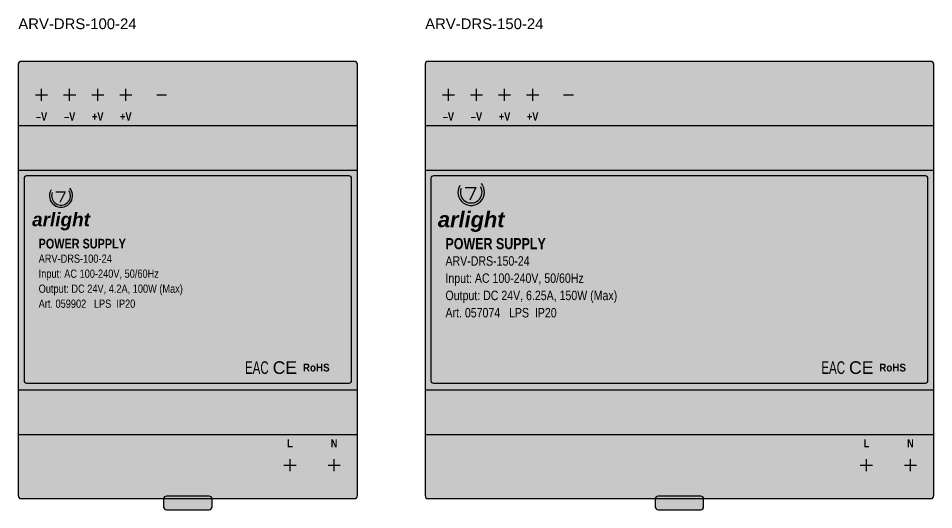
# Model space of a CAD drawing. Header units: millimetres. Extents: x -123 to 1275, y -651 to 54.
# Drawn here: x 522 to 711, y -177.8 to -76.3 of the extents above; entities that cross this region are included whole.
import ezdxf
from ezdxf.enums import TextEntityAlignment as Align

# ---------------------------------------------------------------- set-up
doc = ezdxf.new("R2010")
doc.units = ezdxf.units.MM
doc.styles.add('AL_Arial', font='arial.ttf')
doc.styles.add('AL_ArialBd', font='arialbd.ttf')
doc.styles.add('AL_ArialBdI', font='arialbi.ttf')
doc.styles.add('AL_ArialN', font='ARIALN.TTF')

# ---------------------------------------------------------------- blocks, each defined once
blk = doc.blocks.new('ARV-DRS-100-24')
at = {"true_color": 0x242426}
blk.add_hatch(color=250, dxfattribs=at).paths.add_polyline_path([(0.6, -45.15), (69.4, -45.15, 0.414214), (70, -44.55), (70, 44.55, 0.414214), (69.4, 45.15), (0.6, 45.15, 0.414214), (0, 44.55), (0, -44.55, 0.414214)])
at = {"true_color": 0x28282a}
h = blk.add_hatch(color=250, dxfattribs=at)
edge = h.paths.add_edge_path()
edge.add_arc((4.8, 38.25), 2.5, 0, 360)
at = {"true_color": 0xc4c6c8}
h = blk.add_hatch(color=9, dxfattribs=at)
edge = h.paths.add_edge_path()
edge.add_arc((4.8, 38.25), 1.85, 0, 360)
at = {"true_color": 0x28282a}
h = blk.add_hatch(color=250, dxfattribs=at)
edge = h.paths.add_edge_path()
edge.add_arc((10.6, 38.25), 2.5, 0, 360)
at = {"true_color": 0xc4c6c8}
h = blk.add_hatch(color=9, dxfattribs=at)
edge = h.paths.add_edge_path()
edge.add_arc((10.6, 38.25), 1.85, 0, 360)
at = {"true_color": 0x28282a}
h = blk.add_hatch(color=250, dxfattribs=at)
edge = h.paths.add_edge_path()
edge.add_arc((16.4, 38.25), 2.5, 0, 360)
at = {"true_color": 0xc4c6c8}
h = blk.add_hatch(color=9, dxfattribs=at)
edge = h.paths.add_edge_path()
edge.add_arc((16.4, 38.25), 1.85, 0, 360)
at = {"true_color": 0x28282a}
h = blk.add_hatch(color=250, dxfattribs=at)
edge = h.paths.add_edge_path()
edge.add_arc((22.2, 38.25), 2.5, 0, 360)
at = {"true_color": 0xc4c6c8}
h = blk.add_hatch(color=9, dxfattribs=at)
edge = h.paths.add_edge_path()
edge.add_arc((22.2, 38.25), 1.85, 0, 360)
at = {"true_color": 0x28282a}
h = blk.add_hatch(color=250, dxfattribs=at)
edge = h.paths.add_edge_path()
edge.add_arc((29.6, 38.25), 2, 0, 360)
at = {"true_color": 0x969696}
h = blk.add_hatch(color=252, dxfattribs=at)
edge = h.paths.add_edge_path()
edge.add_arc((29.6, 38.25), 1.5, 0, 360)
at = {"true_color": 0x2b2b2e}
blk.add_hatch(color=250, dxfattribs=at).paths.add_polyline_path([(0, -31.9), (70, -31.9), (70, 31.9), (0, 31.9)])
at = {"true_color": 0x101012}
for points in [[(2.65, 24.3), (2.95, 24.3, 0.414214), (3.25, 24.6), (3.25, 30, 0.414214), (2.95, 30.3), (2.65, 30.3, 0.414214), (2.35, 30), (2.35, 24.6, 0.414214)], [(4.95, 24.3), (5.25, 24.3, 0.414214), (5.55, 24.6), (5.55, 30, 0.414214), (5.25, 30.3), (4.95, 30.3, 0.414214), (4.65, 30), (4.65, 24.6, 0.414214)], [(7.25, 24.3), (7.55, 24.3, 0.414214), (7.85, 24.6), (7.85, 30, 0.414214), (7.55, 30.3), (7.25, 30.3, 0.414214), (6.95, 30), (6.95, 24.6, 0.414214)], [(9.55, 24.3), (9.85, 24.3, 0.414214), (10.15, 24.6), (10.15, 30, 0.414214), (9.85, 30.3), (9.55, 30.3, 0.414214), (9.25, 30), (9.25, 24.6, 0.414214)], [(11.85, 24.3), (12.15, 24.3, 0.414214), (12.45, 24.6), (12.45, 30, 0.414214), (12.15, 30.3), (11.85, 30.3, 0.414214), (11.55, 30), (11.55, 24.6, 0.414214)], [(14.15, 24.3), (14.45, 24.3, 0.414214), (14.75, 24.6), (14.75, 30, 0.414214), (14.45, 30.3), (14.15, 30.3, 0.414214), (13.85, 30), (13.85, 24.6, 0.414214)], [(16.45, 24.3), (16.75, 24.3, 0.414214), (17.05, 24.6), (17.05, 30, 0.414214), (16.75, 30.3), (16.45, 30.3, 0.414214), (16.15, 30), (16.15, 24.6, 0.414214)], [(18.75, 24.3), (19.05, 24.3, 0.414214), (19.35, 24.6), (19.35, 30, 0.414214), (19.05, 30.3), (18.75, 30.3, 0.414214), (18.45, 30), (18.45, 24.6, 0.414214)], [(21.05, 24.3), (21.35, 24.3, 0.414214), (21.65, 24.6), (21.65, 30, 0.414214), (21.35, 30.3), (21.05, 30.3, 0.414214), (20.75, 30), (20.75, 24.6, 0.414214)], [(23.35, 24.3), (23.65, 24.3, 0.414214), (23.95, 24.6), (23.95, 30, 0.414214), (23.65, 30.3), (23.35, 30.3, 0.414214), (23.05, 30), (23.05, 24.6, 0.414214)], [(25.65, 24.3), (25.95, 24.3, 0.414214), (26.25, 24.6), (26.25, 30, 0.414214), (25.95, 30.3), (25.65, 30.3, 0.414214), (25.35, 30), (25.35, 24.6, 0.414214)], [(27.95, 24.3), (28.25, 24.3, 0.414214), (28.55, 24.6), (28.55, 30, 0.414214), (28.25, 30.3), (27.95, 30.3, 0.414214), (27.65, 30), (27.65, 24.6, 0.414214)], [(30.25, 24.3), (30.55, 24.3, 0.414214), (30.85, 24.6), (30.85, 30, 0.414214), (30.55, 30.3), (30.25, 30.3, 0.414214), (29.95, 30), (29.95, 24.6, 0.414214)], [(32.55, 24.3), (32.85, 24.3, 0.414214), (33.15, 24.6), (33.15, 30, 0.414214), (32.85, 30.3), (32.55, 30.3, 0.414214), (32.25, 30), (32.25, 24.6, 0.414214)], [(34.85, 24.3), (35.15, 24.3, 0.414214), (35.45, 24.6), (35.45, 30, 0.414214), (35.15, 30.3), (34.85, 30.3, 0.414214), (34.55, 30), (34.55, 24.6, 0.414214)], [(37.15, 24.3), (37.45, 24.3, 0.414214), (37.75, 24.6), (37.75, 30, 0.414214), (37.45, 30.3), (37.15, 30.3, 0.414214), (36.85, 30), (36.85, 24.6, 0.414214)], [(39.45, 24.3), (39.75, 24.3, 0.414214), (40.05, 24.6), (40.05, 30, 0.414214), (39.75, 30.3), (39.45, 30.3, 0.414214), (39.15, 30), (39.15, 24.6, 0.414214)], [(41.75, 24.3), (42.05, 24.3, 0.414214), (42.35, 24.6), (42.35, 30, 0.414214), (42.05, 30.3), (41.75, 30.3, 0.414214), (41.45, 30), (41.45, 24.6, 0.414214)], [(44.05, 24.3), (44.35, 24.3, 0.414214), (44.65, 24.6), (44.65, 30, 0.414214), (44.35, 30.3), (44.05, 30.3, 0.414214), (43.75, 30), (43.75, 24.6, 0.414214)], [(46.35, 24.3), (46.65, 24.3, 0.414214), (46.95, 24.6), (46.95, 30, 0.414214), (46.65, 30.3), (46.35, 30.3, 0.414214), (46.05, 30), (46.05, 24.6, 0.414214)], [(48.65, 24.3), (48.95, 24.3, 0.414214), (49.25, 24.6), (49.25, 30, 0.414214), (48.95, 30.3), (48.65, 30.3, 0.414214), (48.35, 30), (48.35, 24.6, 0.414214)], [(50.95, 24.3), (51.25, 24.3, 0.414214), (51.55, 24.6), (51.55, 30, 0.414214), (51.25, 30.3), (50.95, 30.3, 0.414214), (50.65, 30), (50.65, 24.6, 0.414214)], [(53.25, 24.3), (53.55, 24.3, 0.414214), (53.85, 24.6), (53.85, 30, 0.414214), (53.55, 30.3), (53.25, 30.3, 0.414214), (52.95, 30), (52.95, 24.6, 0.414214)], [(55.55, 24.3), (55.85, 24.3, 0.414214), (56.15, 24.6), (56.15, 30, 0.414214), (55.85, 30.3), (55.55, 30.3, 0.414214), (55.25, 30), (55.25, 24.6, 0.414214)], [(57.85, 24.3), (58.15, 24.3, 0.414214), (58.45, 24.6), (58.45, 30, 0.414214), (58.15, 30.3), (57.85, 30.3, 0.414214), (57.55, 30), (57.55, 24.6, 0.414214)], [(60.15, 24.3), (60.45, 24.3, 0.414214), (60.75, 24.6), (60.75, 30, 0.414214), (60.45, 30.3), (60.15, 30.3, 0.414214), (59.85, 30), (59.85, 24.6, 0.414214)], [(62.45, 24.3), (62.75, 24.3, 0.414214), (63.05, 24.6), (63.05, 30, 0.414214), (62.75, 30.3), (62.45, 30.3, 0.414214), (62.15, 30), (62.15, 24.6, 0.414214)], [(64.75, 24.3), (65.05, 24.3, 0.414214), (65.35, 24.6), (65.35, 30, 0.414214), (65.05, 30.3), (64.75, 30.3, 0.414214), (64.45, 30), (64.45, 24.6, 0.414214)], [(67.05, 24.3), (67.35, 24.3, 0.414214), (67.65, 24.6), (67.65, 30, 0.414214), (67.35, 30.3), (67.05, 30.3, 0.414214), (66.75, 30), (66.75, 24.6, 0.414214)], [(2.65, -30.3), (2.95, -30.3, 0.414214), (3.25, -30), (3.25, -24.6, 0.414214), (2.95, -24.3), (2.65, -24.3, 0.414214), (2.35, -24.6), (2.35, -30, 0.414214)], [(4.95, -30.3), (5.25, -30.3, 0.414214), (5.55, -30), (5.55, -24.6, 0.414214), (5.25, -24.3), (4.95, -24.3, 0.414214), (4.65, -24.6), (4.65, -30, 0.414214)], [(7.25, -30.3), (7.55, -30.3, 0.414214), (7.85, -30), (7.85, -24.6, 0.414214), (7.55, -24.3), (7.25, -24.3, 0.414214), (6.95, -24.6), (6.95, -30, 0.414214)], [(9.55, -30.3), (9.85, -30.3, 0.414214), (10.15, -30), (10.15, -24.6, 0.414214), (9.85, -24.3), (9.55, -24.3, 0.414214), (9.25, -24.6), (9.25, -30, 0.414214)], [(11.85, -30.3), (12.15, -30.3, 0.414214), (12.45, -30), (12.45, -24.6, 0.414214), (12.15, -24.3), (11.85, -24.3, 0.414214), (11.55, -24.6), (11.55, -30, 0.414214)], [(14.15, -30.3), (14.45, -30.3, 0.414214), (14.75, -30), (14.75, -24.6, 0.414214), (14.45, -24.3), (14.15, -24.3, 0.414214), (13.85, -24.6), (13.85, -30, 0.414214)], [(16.45, -30.3), (16.75, -30.3, 0.414214), (17.05, -30), (17.05, -24.6, 0.414214), (16.75, -24.3), (16.45, -24.3, 0.414214), (16.15, -24.6), (16.15, -30, 0.414214)], [(18.75, -30.3), (19.05, -30.3, 0.414214), (19.35, -30), (19.35, -24.6, 0.414214), (19.05, -24.3), (18.75, -24.3, 0.414214), (18.45, -24.6), (18.45, -30, 0.414214)], [(21.05, -30.3), (21.35, -30.3, 0.414214), (21.65, -30), (21.65, -24.6, 0.414214), (21.35, -24.3), (21.05, -24.3, 0.414214), (20.75, -24.6), (20.75, -30, 0.414214)], [(23.35, -30.3), (23.65, -30.3, 0.414214), (23.95, -30), (23.95, -24.6, 0.414214), (23.65, -24.3), (23.35, -24.3, 0.414214), (23.05, -24.6), (23.05, -30, 0.414214)], [(25.65, -30.3), (25.95, -30.3, 0.414214), (26.25, -30), (26.25, -24.6, 0.414214), (25.95, -24.3), (25.65, -24.3, 0.414214), (25.35, -24.6), (25.35, -30, 0.414214)], [(27.95, -30.3), (28.25, -30.3, 0.414214), (28.55, -30), (28.55, -24.6, 0.414214), (28.25, -24.3), (27.95, -24.3, 0.414214), (27.65, -24.6), (27.65, -30, 0.414214)], [(30.25, -30.3), (30.55, -30.3, 0.414214), (30.85, -30), (30.85, -24.6, 0.414214), (30.55, -24.3), (30.25, -24.3, 0.414214), (29.95, -24.6), (29.95, -30, 0.414214)], [(32.55, -30.3), (32.85, -30.3, 0.414214), (33.15, -30), (33.15, -24.6, 0.414214), (32.85, -24.3), (32.55, -24.3, 0.414214), (32.25, -24.6), (32.25, -30, 0.414214)], [(34.85, -30.3), (35.15, -30.3, 0.414214), (35.45, -30), (35.45, -24.6, 0.414214), (35.15, -24.3), (34.85, -24.3, 0.414214), (34.55, -24.6), (34.55, -30, 0.414214)], [(37.15, -30.3), (37.45, -30.3, 0.414214), (37.75, -30), (37.75, -24.6, 0.414214), (37.45, -24.3), (37.15, -24.3, 0.414214), (36.85, -24.6), (36.85, -30, 0.414214)], [(39.45, -30.3), (39.75, -30.3, 0.414214), (40.05, -30), (40.05, -24.6, 0.414214), (39.75, -24.3), (39.45, -24.3, 0.414214), (39.15, -24.6), (39.15, -30, 0.414214)], [(41.75, -30.3), (42.05, -30.3, 0.414214), (42.35, -30), (42.35, -24.6, 0.414214), (42.05, -24.3), (41.75, -24.3, 0.414214), (41.45, -24.6), (41.45, -30, 0.414214)], [(44.05, -30.3), (44.35, -30.3, 0.414214), (44.65, -30), (44.65, -24.6, 0.414214), (44.35, -24.3), (44.05, -24.3, 0.414214), (43.75, -24.6), (43.75, -30, 0.414214)], [(46.35, -30.3), (46.65, -30.3, 0.414214), (46.95, -30), (46.95, -24.6, 0.414214), (46.65, -24.3), (46.35, -24.3, 0.414214), (46.05, -24.6), (46.05, -30, 0.414214)], [(48.65, -30.3), (48.95, -30.3, 0.414214), (49.25, -30), (49.25, -24.6, 0.414214), (48.95, -24.3), (48.65, -24.3, 0.414214), (48.35, -24.6), (48.35, -30, 0.414214)], [(50.95, -30.3), (51.25, -30.3, 0.414214), (51.55, -30), (51.55, -24.6, 0.414214), (51.25, -24.3), (50.95, -24.3, 0.414214), (50.65, -24.6), (50.65, -30, 0.414214)], [(53.25, -30.3), (53.55, -30.3, 0.414214), (53.85, -30), (53.85, -24.6, 0.414214), (53.55, -24.3), (53.25, -24.3, 0.414214), (52.95, -24.6), (52.95, -30, 0.414214)], [(55.55, -30.3), (55.85, -30.3, 0.414214), (56.15, -30), (56.15, -24.6, 0.414214), (55.85, -24.3), (55.55, -24.3, 0.414214), (55.25, -24.6), (55.25, -30, 0.414214)], [(57.85, -30.3), (58.15, -30.3, 0.414214), (58.45, -30), (58.45, -24.6, 0.414214), (58.15, -24.3), (57.85, -24.3, 0.414214), (57.55, -24.6), (57.55, -30, 0.414214)], [(60.15, -30.3), (60.45, -30.3, 0.414214), (60.75, -30), (60.75, -24.6, 0.414214), (60.45, -24.3), (60.15, -24.3, 0.414214), (59.85, -24.6), (59.85, -30, 0.414214)], [(62.45, -30.3), (62.75, -30.3, 0.414214), (63.05, -30), (63.05, -24.6, 0.414214), (62.75, -24.3), (62.45, -24.3, 0.414214), (62.15, -24.6), (62.15, -30, 0.414214)], [(64.75, -30.3), (65.05, -30.3, 0.414214), (65.35, -30), (65.35, -24.6, 0.414214), (65.05, -24.3), (64.75, -24.3, 0.414214), (64.45, -24.6), (64.45, -30, 0.414214)], [(67.05, -30.3), (67.35, -30.3, 0.414214), (67.65, -30), (67.65, -24.6, 0.414214), (67.35, -24.3), (67.05, -24.3, 0.414214), (66.75, -24.6), (66.75, -30, 0.414214)]]:
    blk.add_hatch(color=250, dxfattribs=at).paths.add_polyline_path(points)
at = {"true_color": 0x303033}
blk.add_hatch(color=250, dxfattribs=at).paths.add_polyline_path([(0, -22.7), (70, -22.7), (70, 22.7), (0, 22.7)])
at = {"true_color": 0x5ac86e}
blk.add_hatch(color=93, dxfattribs=at).paths.add_polyline_path([(4, 20.1), (6.4, 20.1), (6.4, 21.3), (4, 21.3)])
at = {"true_color": 0x28282a}
h = blk.add_hatch(color=250, dxfattribs=at)
edge = h.paths.add_edge_path()
edge.add_arc((56.1, -38.25), 2.5, 0, 360)
h = blk.add_hatch(color=250, dxfattribs=at)
edge = h.paths.add_edge_path()
edge.add_arc((65.2, -38.25), 2.5, 0, 360)
at = {"true_color": 0xc4c6c8}
h = blk.add_hatch(color=9, dxfattribs=at)
edge = h.paths.add_edge_path()
edge.add_arc((56.1, -38.25), 1.85, 0, 360)
h = blk.add_hatch(color=9, dxfattribs=at)
edge = h.paths.add_edge_path()
edge.add_arc((65.2, -38.25), 1.85, 0, 360)
at = {"true_color": 0x232325}
blk.add_hatch(color=250, dxfattribs=at).paths.add_polyline_path([(30.6, -47.45), (39.4, -47.45, 0.414214), (40, -46.85), (40, -45.25, 0.414214), (39.4, -44.65), (30.6, -44.65, 0.414214), (30, -45.25), (30, -46.85, 0.414214)])
at = {"color": 251, "true_color": 0x58595a}
for p, q in [((3.55, 38.25), (6.05, 38.25)), ((4.8, 37), (4.8, 39.5)), ((9.35, 38.25), (11.85, 38.25)), ((10.6, 37), (10.6, 39.5)), ((15.15, 38.25), (17.65, 38.25)), ((16.4, 37), (16.4, 39.5)), ((20.95, 38.25), (23.45, 38.25)), ((22.2, 37), (22.2, 39.5)), ((56.1, -39.5), (56.1, -37)), ((65.2, -39.5), (65.2, -37)), ((54.85, -38.25), (57.35, -38.25)), ((63.95, -38.25), (66.45, -38.25))]:
    blk.add_line(p, q, dxfattribs=at)
at = {"color": 250, "true_color": 0x28282a}
blk.add_line((28.6, 38.25), (30.6, 38.25), dxfattribs=at)
at = {"color": 251, "true_color": 0x4e4e52}
for p, q in [((0, 31.9), (70, 31.9)), ((0, 22.7), (70, 22.7)), ((0, -22.7), (70, -22.7)), ((0, -31.9), (70, -31.9))]:
    blk.add_line(p, q, dxfattribs=at)
blk.add_lwpolyline([(0.6, -45.15), (69.4, -45.15, 0.414214), (70, -44.55), (70, 44.55, 0.414214), (69.4, 45.15), (0.6, 45.15, 0.414214), (0, 44.55), (0, -44.55, 0.414214)], format="xyb", close=True)
for points in [[(1.7, -21.3), (68.3, -21.3, 0.414214), (68.8, -20.8), (68.8, 21, 0.414214), (68.3, 21.5), (1.7, 21.5, 0.414214), (1.2, 21), (1.2, -20.8, 0.414214)], [(30.6, -47.45), (39.4, -47.45, 0.414214), (40, -46.85), (40, -45.25, 0.414214), (39.4, -44.65), (30.6, -44.65, 0.414214), (30, -45.25), (30, -46.85, 0.414214)]]:
    blk.add_lwpolyline(points, format="xyb", close=True, dxfattribs=at)
at = {"color": 254, "true_color": 0xe2e2e2}
blk.add_lwpolyline([(7.75, 18.23), (9.65, 18.23), (8.58, 15.97)], dxfattribs=at)
for radius, start, end in [(2.38, 150, 400), (1.95, 160, 390)]:
    blk.add_arc((8.82, 17.4), radius, start, end, dxfattribs=at)
at = {"color": 254, "true_color": 0xe2e2e2, "style": 'AL_ArialBd', "width": 0.8}
for s, p in [('–V', (4.8, 33.75)), ('–V', (10.6, 33.75)), ('+V', (16.4, 33.75)), ('+V', (22.2, 33.75)), ('L', (56.1, -33.75)), ('N', (65.2, -33.75))]:
    blk.add_text(s, height=1.7, dxfattribs=at).set_placement(p, align=Align.MIDDLE_CENTER)
at = {"color": 254, "true_color": 0xe2e2e2, "style": 'AL_ArialBdI'}
blk.add_text('arlight', height=2.8, dxfattribs=at).set_placement((8.82, 12.5), align=Align.MIDDLE_CENTER)
at = {"color": 254, "true_color": 0xe2e2e2}
for s, height, style, width, p in [('POWER SUPPLY', 2, 'AL_ArialBd', 0.8, (4.2, 7.5)), ('ARV-DRS-100-24', 1.7, 'AL_Arial', 0.8, (4.2, 4.4)), ('Input: AC 100-240V, 50/60Hz', 1.7, 'AL_Arial', 0.8, (4.2, 1.3)), ('Output: DC 24V, 4.2A, 100W (Max)', 1.7, 'AL_Arial', 0.8, (4.2, -1.8)), ('Art. 059902   LPS  IP20', 1.7, 'AL_Arial', 0.8, (4.2, -4.9)), ('EAC', 2.6, 'AL_ArialN', 0.8, (46.8, -18.1)), ('RoHS', 1.612, 'AL_ArialBd', 0.9, (58.76, -18.1))]:
    blk.add_text(s, height=height, dxfattribs=dict(at, style=style, width=width)).set_placement(p, align=Align.MIDDLE_LEFT)
at = {"color": 254, "true_color": 0xe2e2e2, "style": 'AL_Arial'}
blk.add_text('CE', height=2.6, dxfattribs=at).set_placement((52.52, -18.1), align=Align.MIDDLE_LEFT)
blk = doc.blocks.new('ARV-DRS-150-24')
at = {"true_color": 0x242426}
blk.add_hatch(color=250, dxfattribs=at).paths.add_polyline_path([(0.6, -45.15), (104.4, -45.15, 0.414214), (105, -44.55), (105, 44.55, 0.414214), (104.4, 45.15), (0.6, 45.15, 0.414214), (0, 44.55), (0, -44.55, 0.414214)])
at = {"true_color": 0x28282a}
h = blk.add_hatch(color=250, dxfattribs=at)
edge = h.paths.add_edge_path()
edge.add_arc((4.8, 38.25), 2.5, 0, 360)
at = {"true_color": 0xc4c6c8}
h = blk.add_hatch(color=9, dxfattribs=at)
edge = h.paths.add_edge_path()
edge.add_arc((4.8, 38.25), 1.85, 0, 360)
at = {"true_color": 0x28282a}
h = blk.add_hatch(color=250, dxfattribs=at)
edge = h.paths.add_edge_path()
edge.add_arc((10.6, 38.25), 2.5, 0, 360)
at = {"true_color": 0xc4c6c8}
h = blk.add_hatch(color=9, dxfattribs=at)
edge = h.paths.add_edge_path()
edge.add_arc((10.6, 38.25), 1.85, 0, 360)
at = {"true_color": 0x28282a}
h = blk.add_hatch(color=250, dxfattribs=at)
edge = h.paths.add_edge_path()
edge.add_arc((16.4, 38.25), 2.5, 0, 360)
at = {"true_color": 0xc4c6c8}
h = blk.add_hatch(color=9, dxfattribs=at)
edge = h.paths.add_edge_path()
edge.add_arc((16.4, 38.25), 1.85, 0, 360)
at = {"true_color": 0x28282a}
h = blk.add_hatch(color=250, dxfattribs=at)
edge = h.paths.add_edge_path()
edge.add_arc((22.2, 38.25), 2.5, 0, 360)
at = {"true_color": 0xc4c6c8}
h = blk.add_hatch(color=9, dxfattribs=at)
edge = h.paths.add_edge_path()
edge.add_arc((22.2, 38.25), 1.85, 0, 360)
at = {"true_color": 0x28282a}
h = blk.add_hatch(color=250, dxfattribs=at)
edge = h.paths.add_edge_path()
edge.add_arc((29.6, 38.25), 2, 0, 360)
at = {"true_color": 0x969696}
h = blk.add_hatch(color=252, dxfattribs=at)
edge = h.paths.add_edge_path()
edge.add_arc((29.6, 38.25), 1.5, 0, 360)
at = {"true_color": 0x2b2b2e}
blk.add_hatch(color=250, dxfattribs=at).paths.add_polyline_path([(0, -31.9), (105, -31.9), (105, 31.9), (0, 31.9)])
at = {"true_color": 0x101012}
for points in [[(2.9, 24.3), (3.2, 24.3, 0.414214), (3.5, 24.6), (3.5, 30, 0.414214), (3.2, 30.3), (2.9, 30.3, 0.414214), (2.6, 30), (2.6, 24.6, 0.414214)], [(5.2, 24.3), (5.5, 24.3, 0.414214), (5.8, 24.6), (5.8, 30, 0.414214), (5.5, 30.3), (5.2, 30.3, 0.414214), (4.9, 30), (4.9, 24.6, 0.414214)], [(7.5, 24.3), (7.8, 24.3, 0.414214), (8.1, 24.6), (8.1, 30, 0.414214), (7.8, 30.3), (7.5, 30.3, 0.414214), (7.2, 30), (7.2, 24.6, 0.414214)], [(9.8, 24.3), (10.1, 24.3, 0.414214), (10.4, 24.6), (10.4, 30, 0.414214), (10.1, 30.3), (9.8, 30.3, 0.414214), (9.5, 30), (9.5, 24.6, 0.414214)], [(12.1, 24.3), (12.4, 24.3, 0.414214), (12.7, 24.6), (12.7, 30, 0.414214), (12.4, 30.3), (12.1, 30.3, 0.414214), (11.8, 30), (11.8, 24.6, 0.414214)], [(14.4, 24.3), (14.7, 24.3, 0.414214), (15, 24.6), (15, 30, 0.414214), (14.7, 30.3), (14.4, 30.3, 0.414214), (14.1, 30), (14.1, 24.6, 0.414214)], [(16.7, 24.3), (17, 24.3, 0.414214), (17.3, 24.6), (17.3, 30, 0.414214), (17, 30.3), (16.7, 30.3, 0.414214), (16.4, 30), (16.4, 24.6, 0.414214)], [(19, 24.3), (19.3, 24.3, 0.414214), (19.6, 24.6), (19.6, 30, 0.414214), (19.3, 30.3), (19, 30.3, 0.414214), (18.7, 30), (18.7, 24.6, 0.414214)], [(21.3, 24.3), (21.6, 24.3, 0.414214), (21.9, 24.6), (21.9, 30, 0.414214), (21.6, 30.3), (21.3, 30.3, 0.414214), (21, 30), (21, 24.6, 0.414214)], [(23.6, 24.3), (23.9, 24.3, 0.414214), (24.2, 24.6), (24.2, 30, 0.414214), (23.9, 30.3), (23.6, 30.3, 0.414214), (23.3, 30), (23.3, 24.6, 0.414214)], [(25.9, 24.3), (26.2, 24.3, 0.414214), (26.5, 24.6), (26.5, 30, 0.414214), (26.2, 30.3), (25.9, 30.3, 0.414214), (25.6, 30), (25.6, 24.6, 0.414214)], [(28.2, 24.3), (28.5, 24.3, 0.414214), (28.8, 24.6), (28.8, 30, 0.414214), (28.5, 30.3), (28.2, 30.3, 0.414214), (27.9, 30), (27.9, 24.6, 0.414214)], [(30.5, 24.3), (30.8, 24.3, 0.414214), (31.1, 24.6), (31.1, 30, 0.414214), (30.8, 30.3), (30.5, 30.3, 0.414214), (30.2, 30), (30.2, 24.6, 0.414214)], [(32.8, 24.3), (33.1, 24.3, 0.414214), (33.4, 24.6), (33.4, 30, 0.414214), (33.1, 30.3), (32.8, 30.3, 0.414214), (32.5, 30), (32.5, 24.6, 0.414214)], [(35.1, 24.3), (35.4, 24.3, 0.414214), (35.7, 24.6), (35.7, 30, 0.414214), (35.4, 30.3), (35.1, 30.3, 0.414214), (34.8, 30), (34.8, 24.6, 0.414214)], [(37.4, 24.3), (37.7, 24.3, 0.414214), (38, 24.6), (38, 30, 0.414214), (37.7, 30.3), (37.4, 30.3, 0.414214), (37.1, 30), (37.1, 24.6, 0.414214)], [(39.7, 24.3), (40, 24.3, 0.414214), (40.3, 24.6), (40.3, 30, 0.414214), (40, 30.3), (39.7, 30.3, 0.414214), (39.4, 30), (39.4, 24.6, 0.414214)], [(42, 24.3), (42.3, 24.3, 0.414214), (42.6, 24.6), (42.6, 30, 0.414214), (42.3, 30.3), (42, 30.3, 0.414214), (41.7, 30), (41.7, 24.6, 0.414214)], [(44.3, 24.3), (44.6, 24.3, 0.414214), (44.9, 24.6), (44.9, 30, 0.414214), (44.6, 30.3), (44.3, 30.3, 0.414214), (44, 30), (44, 24.6, 0.414214)], [(46.6, 24.3), (46.9, 24.3, 0.414214), (47.2, 24.6), (47.2, 30, 0.414214), (46.9, 30.3), (46.6, 30.3, 0.414214), (46.3, 30), (46.3, 24.6, 0.414214)], [(48.9, 24.3), (49.2, 24.3, 0.414214), (49.5, 24.6), (49.5, 30, 0.414214), (49.2, 30.3), (48.9, 30.3, 0.414214), (48.6, 30), (48.6, 24.6, 0.414214)], [(51.2, 24.3), (51.5, 24.3, 0.414214), (51.8, 24.6), (51.8, 30, 0.414214), (51.5, 30.3), (51.2, 30.3, 0.414214), (50.9, 30), (50.9, 24.6, 0.414214)], [(53.5, 24.3), (53.8, 24.3, 0.414214), (54.1, 24.6), (54.1, 30, 0.414214), (53.8, 30.3), (53.5, 30.3, 0.414214), (53.2, 30), (53.2, 24.6, 0.414214)], [(55.8, 24.3), (56.1, 24.3, 0.414214), (56.4, 24.6), (56.4, 30, 0.414214), (56.1, 30.3), (55.8, 30.3, 0.414214), (55.5, 30), (55.5, 24.6, 0.414214)], [(58.1, 24.3), (58.4, 24.3, 0.414214), (58.7, 24.6), (58.7, 30, 0.414214), (58.4, 30.3), (58.1, 30.3, 0.414214), (57.8, 30), (57.8, 24.6, 0.414214)], [(60.4, 24.3), (60.7, 24.3, 0.414214), (61, 24.6), (61, 30, 0.414214), (60.7, 30.3), (60.4, 30.3, 0.414214), (60.1, 30), (60.1, 24.6, 0.414214)], [(62.7, 24.3), (63, 24.3, 0.414214), (63.3, 24.6), (63.3, 30, 0.414214), (63, 30.3), (62.7, 30.3, 0.414214), (62.4, 30), (62.4, 24.6, 0.414214)], [(65, 24.3), (65.3, 24.3, 0.414214), (65.6, 24.6), (65.6, 30, 0.414214), (65.3, 30.3), (65, 30.3, 0.414214), (64.7, 30), (64.7, 24.6, 0.414214)], [(67.3, 24.3), (67.6, 24.3, 0.414214), (67.9, 24.6), (67.9, 30, 0.414214), (67.6, 30.3), (67.3, 30.3, 0.414214), (67, 30), (67, 24.6, 0.414214)], [(69.6, 24.3), (69.9, 24.3, 0.414214), (70.2, 24.6), (70.2, 30, 0.414214), (69.9, 30.3), (69.6, 30.3, 0.414214), (69.3, 30), (69.3, 24.6, 0.414214)], [(71.9, 24.3), (72.2, 24.3, 0.414214), (72.5, 24.6), (72.5, 30, 0.414214), (72.2, 30.3), (71.9, 30.3, 0.414214), (71.6, 30), (71.6, 24.6, 0.414214)], [(74.2, 24.3), (74.5, 24.3, 0.414214), (74.8, 24.6), (74.8, 30, 0.414214), (74.5, 30.3), (74.2, 30.3, 0.414214), (73.9, 30), (73.9, 24.6, 0.414214)], [(76.5, 24.3), (76.8, 24.3, 0.414214), (77.1, 24.6), (77.1, 30, 0.414214), (76.8, 30.3), (76.5, 30.3, 0.414214), (76.2, 30), (76.2, 24.6, 0.414214)], [(78.8, 24.3), (79.1, 24.3, 0.414214), (79.4, 24.6), (79.4, 30, 0.414214), (79.1, 30.3), (78.8, 30.3, 0.414214), (78.5, 30), (78.5, 24.6, 0.414214)], [(81.1, 24.3), (81.4, 24.3, 0.414214), (81.7, 24.6), (81.7, 30, 0.414214), (81.4, 30.3), (81.1, 30.3, 0.414214), (80.8, 30), (80.8, 24.6, 0.414214)], [(83.4, 24.3), (83.7, 24.3, 0.414214), (84, 24.6), (84, 30, 0.414214), (83.7, 30.3), (83.4, 30.3, 0.414214), (83.1, 30), (83.1, 24.6, 0.414214)], [(85.7, 24.3), (86, 24.3, 0.414214), (86.3, 24.6), (86.3, 30, 0.414214), (86, 30.3), (85.7, 30.3, 0.414214), (85.4, 30), (85.4, 24.6, 0.414214)], [(88, 24.3), (88.3, 24.3, 0.414214), (88.6, 24.6), (88.6, 30, 0.414214), (88.3, 30.3), (88, 30.3, 0.414214), (87.7, 30), (87.7, 24.6, 0.414214)], [(90.3, 24.3), (90.6, 24.3, 0.414214), (90.9, 24.6), (90.9, 30, 0.414214), (90.6, 30.3), (90.3, 30.3, 0.414214), (90, 30), (90, 24.6, 0.414214)], [(92.6, 24.3), (92.9, 24.3, 0.414214), (93.2, 24.6), (93.2, 30, 0.414214), (92.9, 30.3), (92.6, 30.3, 0.414214), (92.3, 30), (92.3, 24.6, 0.414214)], [(94.9, 24.3), (95.2, 24.3, 0.414214), (95.5, 24.6), (95.5, 30, 0.414214), (95.2, 30.3), (94.9, 30.3, 0.414214), (94.6, 30), (94.6, 24.6, 0.414214)], [(97.2, 24.3), (97.5, 24.3, 0.414214), (97.8, 24.6), (97.8, 30, 0.414214), (97.5, 30.3), (97.2, 30.3, 0.414214), (96.9, 30), (96.9, 24.6, 0.414214)], [(99.5, 24.3), (99.8, 24.3, 0.414214), (100.1, 24.6), (100.1, 30, 0.414214), (99.8, 30.3), (99.5, 30.3, 0.414214), (99.2, 30), (99.2, 24.6, 0.414214)], [(101.8, 24.3), (102.1, 24.3, 0.414214), (102.4, 24.6), (102.4, 30, 0.414214), (102.1, 30.3), (101.8, 30.3, 0.414214), (101.5, 30), (101.5, 24.6, 0.414214)], [(2.9, -30.3), (3.2, -30.3, 0.414214), (3.5, -30), (3.5, -24.6, 0.414214), (3.2, -24.3), (2.9, -24.3, 0.414214), (2.6, -24.6), (2.6, -30, 0.414214)], [(5.2, -30.3), (5.5, -30.3, 0.414214), (5.8, -30), (5.8, -24.6, 0.414214), (5.5, -24.3), (5.2, -24.3, 0.414214), (4.9, -24.6), (4.9, -30, 0.414214)], [(7.5, -30.3), (7.8, -30.3, 0.414214), (8.1, -30), (8.1, -24.6, 0.414214), (7.8, -24.3), (7.5, -24.3, 0.414214), (7.2, -24.6), (7.2, -30, 0.414214)], [(9.8, -30.3), (10.1, -30.3, 0.414214), (10.4, -30), (10.4, -24.6, 0.414214), (10.1, -24.3), (9.8, -24.3, 0.414214), (9.5, -24.6), (9.5, -30, 0.414214)], [(12.1, -30.3), (12.4, -30.3, 0.414214), (12.7, -30), (12.7, -24.6, 0.414214), (12.4, -24.3), (12.1, -24.3, 0.414214), (11.8, -24.6), (11.8, -30, 0.414214)], [(14.4, -30.3), (14.7, -30.3, 0.414214), (15, -30), (15, -24.6, 0.414214), (14.7, -24.3), (14.4, -24.3, 0.414214), (14.1, -24.6), (14.1, -30, 0.414214)], [(16.7, -30.3), (17, -30.3, 0.414214), (17.3, -30), (17.3, -24.6, 0.414214), (17, -24.3), (16.7, -24.3, 0.414214), (16.4, -24.6), (16.4, -30, 0.414214)], [(19, -30.3), (19.3, -30.3, 0.414214), (19.6, -30), (19.6, -24.6, 0.414214), (19.3, -24.3), (19, -24.3, 0.414214), (18.7, -24.6), (18.7, -30, 0.414214)], [(21.3, -30.3), (21.6, -30.3, 0.414214), (21.9, -30), (21.9, -24.6, 0.414214), (21.6, -24.3), (21.3, -24.3, 0.414214), (21, -24.6), (21, -30, 0.414214)], [(23.6, -30.3), (23.9, -30.3, 0.414214), (24.2, -30), (24.2, -24.6, 0.414214), (23.9, -24.3), (23.6, -24.3, 0.414214), (23.3, -24.6), (23.3, -30, 0.414214)], [(25.9, -30.3), (26.2, -30.3, 0.414214), (26.5, -30), (26.5, -24.6, 0.414214), (26.2, -24.3), (25.9, -24.3, 0.414214), (25.6, -24.6), (25.6, -30, 0.414214)], [(28.2, -30.3), (28.5, -30.3, 0.414214), (28.8, -30), (28.8, -24.6, 0.414214), (28.5, -24.3), (28.2, -24.3, 0.414214), (27.9, -24.6), (27.9, -30, 0.414214)], [(30.5, -30.3), (30.8, -30.3, 0.414214), (31.1, -30), (31.1, -24.6, 0.414214), (30.8, -24.3), (30.5, -24.3, 0.414214), (30.2, -24.6), (30.2, -30, 0.414214)], [(32.8, -30.3), (33.1, -30.3, 0.414214), (33.4, -30), (33.4, -24.6, 0.414214), (33.1, -24.3), (32.8, -24.3, 0.414214), (32.5, -24.6), (32.5, -30, 0.414214)], [(35.1, -30.3), (35.4, -30.3, 0.414214), (35.7, -30), (35.7, -24.6, 0.414214), (35.4, -24.3), (35.1, -24.3, 0.414214), (34.8, -24.6), (34.8, -30, 0.414214)], [(37.4, -30.3), (37.7, -30.3, 0.414214), (38, -30), (38, -24.6, 0.414214), (37.7, -24.3), (37.4, -24.3, 0.414214), (37.1, -24.6), (37.1, -30, 0.414214)], [(39.7, -30.3), (40, -30.3, 0.414214), (40.3, -30), (40.3, -24.6, 0.414214), (40, -24.3), (39.7, -24.3, 0.414214), (39.4, -24.6), (39.4, -30, 0.414214)], [(42, -30.3), (42.3, -30.3, 0.414214), (42.6, -30), (42.6, -24.6, 0.414214), (42.3, -24.3), (42, -24.3, 0.414214), (41.7, -24.6), (41.7, -30, 0.414214)], [(44.3, -30.3), (44.6, -30.3, 0.414214), (44.9, -30), (44.9, -24.6, 0.414214), (44.6, -24.3), (44.3, -24.3, 0.414214), (44, -24.6), (44, -30, 0.414214)], [(46.6, -30.3), (46.9, -30.3, 0.414214), (47.2, -30), (47.2, -24.6, 0.414214), (46.9, -24.3), (46.6, -24.3, 0.414214), (46.3, -24.6), (46.3, -30, 0.414214)], [(48.9, -30.3), (49.2, -30.3, 0.414214), (49.5, -30), (49.5, -24.6, 0.414214), (49.2, -24.3), (48.9, -24.3, 0.414214), (48.6, -24.6), (48.6, -30, 0.414214)], [(51.2, -30.3), (51.5, -30.3, 0.414214), (51.8, -30), (51.8, -24.6, 0.414214), (51.5, -24.3), (51.2, -24.3, 0.414214), (50.9, -24.6), (50.9, -30, 0.414214)], [(53.5, -30.3), (53.8, -30.3, 0.414214), (54.1, -30), (54.1, -24.6, 0.414214), (53.8, -24.3), (53.5, -24.3, 0.414214), (53.2, -24.6), (53.2, -30, 0.414214)], [(55.8, -30.3), (56.1, -30.3, 0.414214), (56.4, -30), (56.4, -24.6, 0.414214), (56.1, -24.3), (55.8, -24.3, 0.414214), (55.5, -24.6), (55.5, -30, 0.414214)], [(58.1, -30.3), (58.4, -30.3, 0.414214), (58.7, -30), (58.7, -24.6, 0.414214), (58.4, -24.3), (58.1, -24.3, 0.414214), (57.8, -24.6), (57.8, -30, 0.414214)], [(60.4, -30.3), (60.7, -30.3, 0.414214), (61, -30), (61, -24.6, 0.414214), (60.7, -24.3), (60.4, -24.3, 0.414214), (60.1, -24.6), (60.1, -30, 0.414214)], [(62.7, -30.3), (63, -30.3, 0.414214), (63.3, -30), (63.3, -24.6, 0.414214), (63, -24.3), (62.7, -24.3, 0.414214), (62.4, -24.6), (62.4, -30, 0.414214)], [(65, -30.3), (65.3, -30.3, 0.414214), (65.6, -30), (65.6, -24.6, 0.414214), (65.3, -24.3), (65, -24.3, 0.414214), (64.7, -24.6), (64.7, -30, 0.414214)], [(67.3, -30.3), (67.6, -30.3, 0.414214), (67.9, -30), (67.9, -24.6, 0.414214), (67.6, -24.3), (67.3, -24.3, 0.414214), (67, -24.6), (67, -30, 0.414214)], [(69.6, -30.3), (69.9, -30.3, 0.414214), (70.2, -30), (70.2, -24.6, 0.414214), (69.9, -24.3), (69.6, -24.3, 0.414214), (69.3, -24.6), (69.3, -30, 0.414214)], [(71.9, -30.3), (72.2, -30.3, 0.414214), (72.5, -30), (72.5, -24.6, 0.414214), (72.2, -24.3), (71.9, -24.3, 0.414214), (71.6, -24.6), (71.6, -30, 0.414214)], [(74.2, -30.3), (74.5, -30.3, 0.414214), (74.8, -30), (74.8, -24.6, 0.414214), (74.5, -24.3), (74.2, -24.3, 0.414214), (73.9, -24.6), (73.9, -30, 0.414214)], [(76.5, -30.3), (76.8, -30.3, 0.414214), (77.1, -30), (77.1, -24.6, 0.414214), (76.8, -24.3), (76.5, -24.3, 0.414214), (76.2, -24.6), (76.2, -30, 0.414214)], [(78.8, -30.3), (79.1, -30.3, 0.414214), (79.4, -30), (79.4, -24.6, 0.414214), (79.1, -24.3), (78.8, -24.3, 0.414214), (78.5, -24.6), (78.5, -30, 0.414214)], [(81.1, -30.3), (81.4, -30.3, 0.414214), (81.7, -30), (81.7, -24.6, 0.414214), (81.4, -24.3), (81.1, -24.3, 0.414214), (80.8, -24.6), (80.8, -30, 0.414214)], [(83.4, -30.3), (83.7, -30.3, 0.414214), (84, -30), (84, -24.6, 0.414214), (83.7, -24.3), (83.4, -24.3, 0.414214), (83.1, -24.6), (83.1, -30, 0.414214)], [(85.7, -30.3), (86, -30.3, 0.414214), (86.3, -30), (86.3, -24.6, 0.414214), (86, -24.3), (85.7, -24.3, 0.414214), (85.4, -24.6), (85.4, -30, 0.414214)], [(88, -30.3), (88.3, -30.3, 0.414214), (88.6, -30), (88.6, -24.6, 0.414214), (88.3, -24.3), (88, -24.3, 0.414214), (87.7, -24.6), (87.7, -30, 0.414214)], [(90.3, -30.3), (90.6, -30.3, 0.414214), (90.9, -30), (90.9, -24.6, 0.414214), (90.6, -24.3), (90.3, -24.3, 0.414214), (90, -24.6), (90, -30, 0.414214)], [(92.6, -30.3), (92.9, -30.3, 0.414214), (93.2, -30), (93.2, -24.6, 0.414214), (92.9, -24.3), (92.6, -24.3, 0.414214), (92.3, -24.6), (92.3, -30, 0.414214)], [(94.9, -30.3), (95.2, -30.3, 0.414214), (95.5, -30), (95.5, -24.6, 0.414214), (95.2, -24.3), (94.9, -24.3, 0.414214), (94.6, -24.6), (94.6, -30, 0.414214)], [(97.2, -30.3), (97.5, -30.3, 0.414214), (97.8, -30), (97.8, -24.6, 0.414214), (97.5, -24.3), (97.2, -24.3, 0.414214), (96.9, -24.6), (96.9, -30, 0.414214)], [(99.5, -30.3), (99.8, -30.3, 0.414214), (100.1, -30), (100.1, -24.6, 0.414214), (99.8, -24.3), (99.5, -24.3, 0.414214), (99.2, -24.6), (99.2, -30, 0.414214)], [(101.8, -30.3), (102.1, -30.3, 0.414214), (102.4, -30), (102.4, -24.6, 0.414214), (102.1, -24.3), (101.8, -24.3, 0.414214), (101.5, -24.6), (101.5, -30, 0.414214)]]:
    blk.add_hatch(color=250, dxfattribs=at).paths.add_polyline_path(points)
at = {"true_color": 0x303033}
blk.add_hatch(color=250, dxfattribs=at).paths.add_polyline_path([(0, -22.7), (105, -22.7), (105, 22.7), (0, 22.7)])
at = {"true_color": 0x5ac86e}
blk.add_hatch(color=93, dxfattribs=at).paths.add_polyline_path([(4, 20.1), (6.4, 20.1), (6.4, 21.3), (4, 21.3)])
at = {"true_color": 0x28282a}
h = blk.add_hatch(color=250, dxfattribs=at)
edge = h.paths.add_edge_path()
edge.add_arc((91.1, -38.25), 2.5, 0, 360)
h = blk.add_hatch(color=250, dxfattribs=at)
edge = h.paths.add_edge_path()
edge.add_arc((100.2, -38.25), 2.5, 0, 360)
at = {"true_color": 0xc4c6c8}
h = blk.add_hatch(color=9, dxfattribs=at)
edge = h.paths.add_edge_path()
edge.add_arc((91.1, -38.25), 1.85, 0, 360)
h = blk.add_hatch(color=9, dxfattribs=at)
edge = h.paths.add_edge_path()
edge.add_arc((100.2, -38.25), 1.85, 0, 360)
at = {"true_color": 0x232325}
blk.add_hatch(color=250, dxfattribs=at).paths.add_polyline_path([(48.1, -47.45), (56.9, -47.45, 0.414214), (57.5, -46.85), (57.5, -45.25, 0.414214), (56.9, -44.65), (48.1, -44.65, 0.414214), (47.5, -45.25), (47.5, -46.85, 0.414214)])
at = {"color": 251, "true_color": 0x58595a}
for p, q in [((3.55, 38.25), (6.05, 38.25)), ((4.8, 37), (4.8, 39.5)), ((9.35, 38.25), (11.85, 38.25)), ((10.6, 37), (10.6, 39.5)), ((15.15, 38.25), (17.65, 38.25)), ((16.4, 37), (16.4, 39.5)), ((20.95, 38.25), (23.45, 38.25)), ((22.2, 37), (22.2, 39.5)), ((91.1, -39.5), (91.1, -37)), ((100.2, -39.5), (100.2, -37)), ((89.85, -38.25), (92.35, -38.25)), ((98.95, -38.25), (101.45, -38.25))]:
    blk.add_line(p, q, dxfattribs=at)
at = {"color": 250, "true_color": 0x28282a}
blk.add_line((28.6, 38.25), (30.6, 38.25), dxfattribs=at)
at = {"color": 251, "true_color": 0x4e4e52}
for p, q in [((0, 31.9), (105, 31.9)), ((0, 22.7), (105, 22.7)), ((0, -22.7), (105, -22.7)), ((0, -31.9), (105, -31.9))]:
    blk.add_line(p, q, dxfattribs=at)
blk.add_lwpolyline([(0.6, -45.15), (104.4, -45.15, 0.414214), (105, -44.55), (105, 44.55, 0.414214), (104.4, 45.15), (0.6, 45.15, 0.414214), (0, 44.55), (0, -44.55, 0.414214)], format="xyb", close=True)
for points in [[(1.7, -21.3), (103.3, -21.3, 0.414214), (103.8, -20.8), (103.8, 21, 0.414214), (103.3, 21.5), (1.7, 21.5, 0.414214), (1.2, 21), (1.2, -20.8, 0.414214)], [(48.1, -47.45), (56.9, -47.45, 0.414214), (57.5, -46.85), (57.5, -45.25, 0.414214), (56.9, -44.65), (48.1, -44.65, 0.414214), (47.5, -45.25), (47.5, -46.85, 0.414214)]]:
    blk.add_lwpolyline(points, format="xyb", close=True, dxfattribs=at)
at = {"color": 254, "true_color": 0xe2e2e2}
blk.add_lwpolyline([(8.28, 19.09), (10.47, 19.09), (9.24, 16.49)], dxfattribs=at)
for radius, start, end in [(2.74, 150, 400), (2.24, 160, 390)]:
    blk.add_arc((9.51, 18.13), radius, start, end, dxfattribs=at)
at = {"color": 254, "true_color": 0xe2e2e2, "style": 'AL_ArialBd', "width": 0.8}
for s, p in [('–V', (4.8, 33.75)), ('–V', (10.6, 33.75)), ('+V', (16.4, 33.75)), ('+V', (22.2, 33.75)), ('L', (91.1, -33.75)), ('N', (100.2, -33.75))]:
    blk.add_text(s, height=1.7, dxfattribs=at).set_placement(p, align=Align.MIDDLE_CENTER)
at = {"color": 254, "true_color": 0xe2e2e2, "style": 'AL_ArialBdI'}
blk.add_text('arlight', height=3.22, dxfattribs=at).set_placement((9.51, 12.5), align=Align.MIDDLE_CENTER)
at = {"color": 254, "true_color": 0xe2e2e2}
for s, height, style, width, p in [('POWER SUPPLY', 2.3, 'AL_ArialBd', 0.8, (4.2, 7.5)), ('ARV-DRS-150-24', 1.955, 'AL_Arial', 0.8, (4.2, 3.93)), ('Input: AC 100-240V, 50/60Hz', 1.955, 'AL_Arial', 0.8, (4.2, 0.37)), ('Output: DC 24V, 6.25A, 150W (Max)', 1.955, 'AL_Arial', 0.8, (4.2, -3.19)), ('Art. 057074   LPS  IP20', 1.955, 'AL_Arial', 0.8, (4.2, -6.76)), ('EAC', 2.6, 'AL_ArialN', 0.8, (81.8, -18.1)), ('RoHS', 1.612, 'AL_ArialBd', 0.9, (93.76, -18.1))]:
    blk.add_text(s, height=height, dxfattribs=dict(at, style=style, width=width)).set_placement(p, align=Align.MIDDLE_LEFT)
at = {"color": 254, "true_color": 0xe2e2e2, "style": 'AL_Arial'}
blk.add_text('CE', height=2.6, dxfattribs=at).set_placement((87.52, -18.1), align=Align.MIDDLE_LEFT)

msp = doc.modelspace()

# ---------------------------------------------------------------- block references
for name, p in [('ARV-DRS-100-24', (522, -130.3)), ('ARV-DRS-150-24', (606, -130.3))]:
    msp.add_blockref(name, p)

# ---------------------------------------------------------------- texts
at = {"style": 'AL_Arial'}
for s, p in [('ARV-DRS-100-24', (522, -79.15)), ('ARV-DRS-150-24', (606, -79.15))]:
    msp.add_text(s, height=2.2, dxfattribs=at).set_placement(p, align=Align.BOTTOM_LEFT)

doc.saveas('drawing.dxf')
